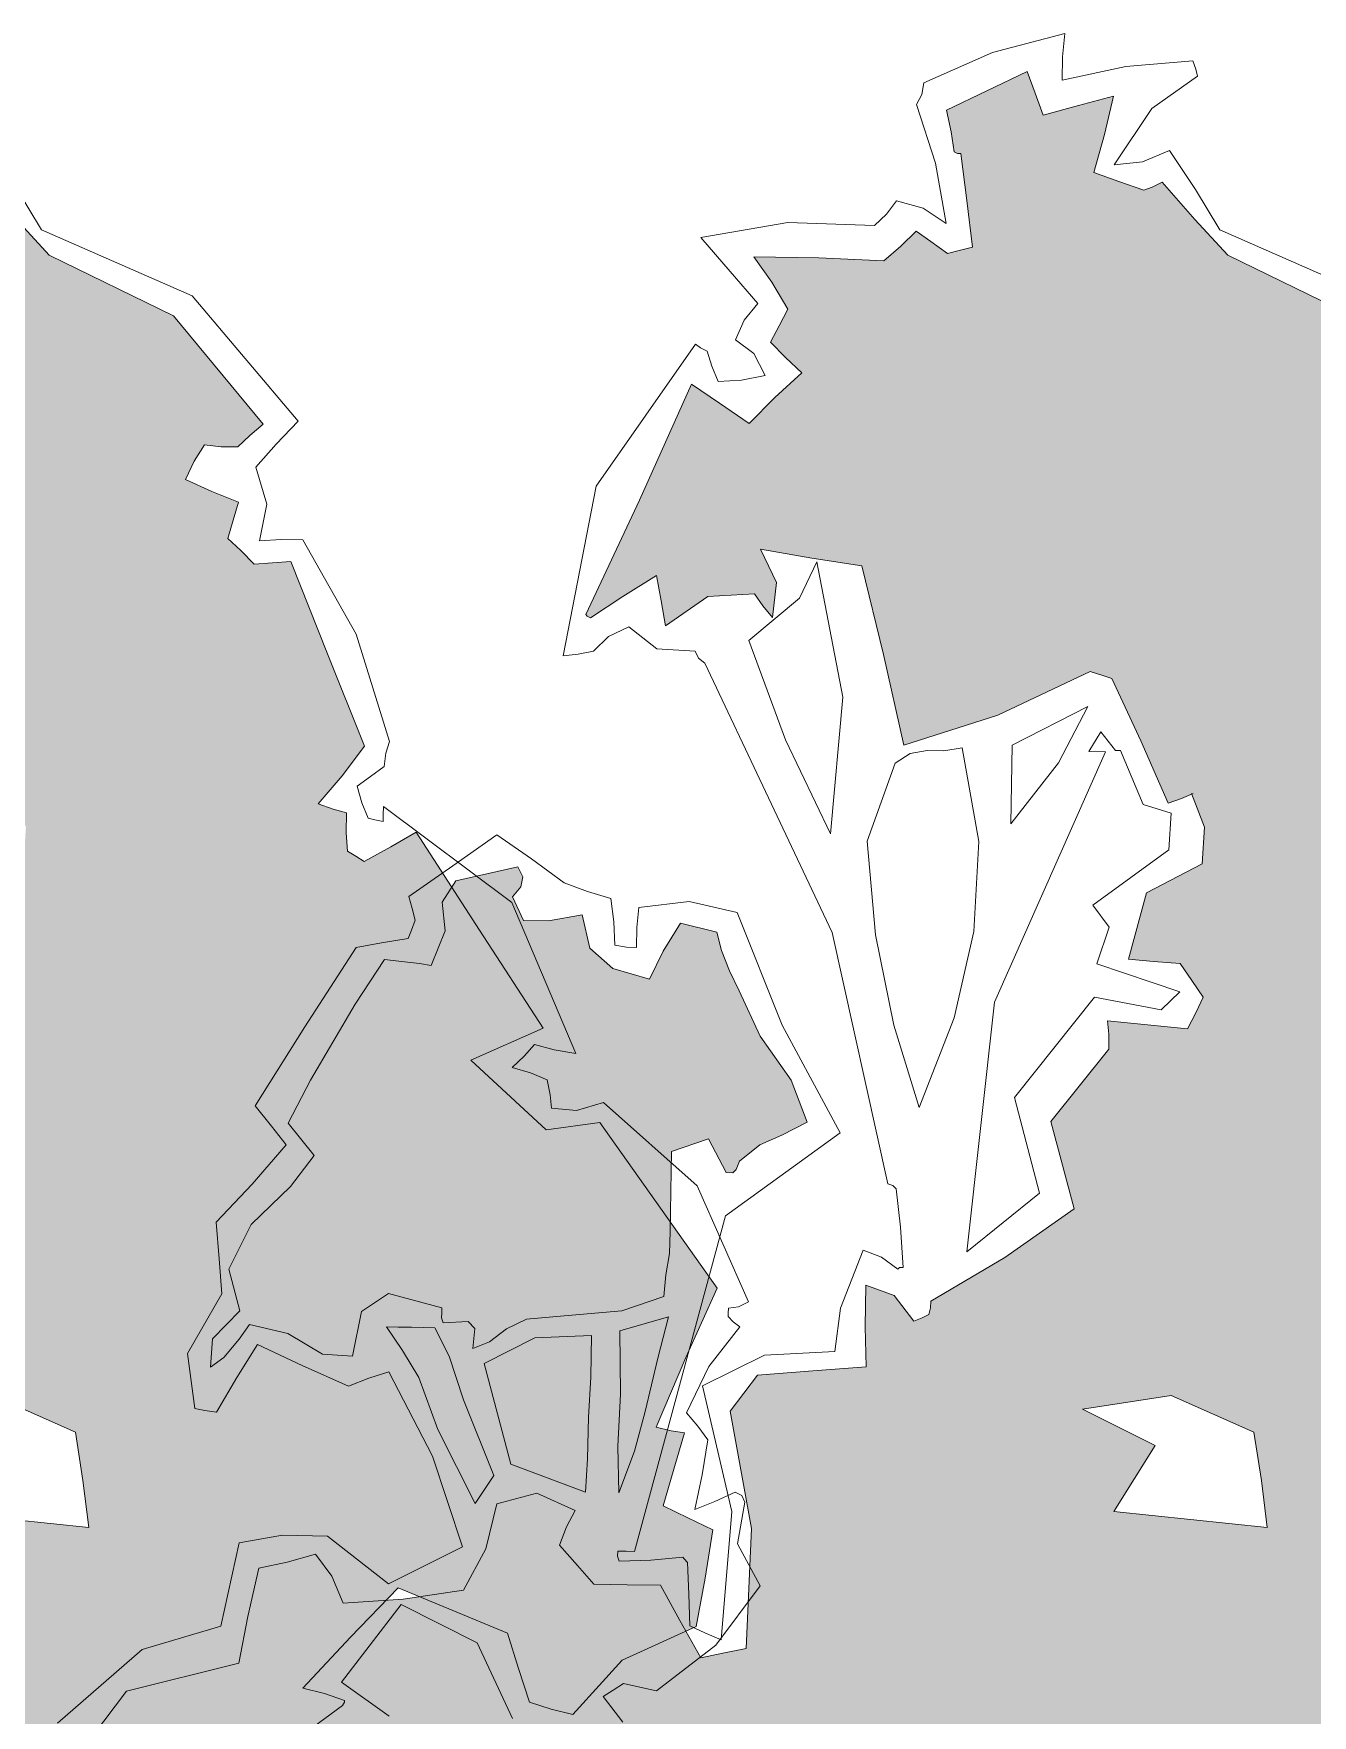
# Model space of a CAD drawing. Extents: x 9483 to 67306, y -5730 to 5191.
# Drawn here: x 26231.6 to 26468.2, y -259.3 to 51.7 of the extents above; entities that cross this region are included whole.
import ezdxf

# ---------------------------------------------------------------- set-up
doc = ezdxf.new("R2010")
doc.units = 0
doc.header["$MEASUREMENT"] = 0
doc.layers.get('0').update_dxf_attribs({"linetype": 'CONTINUOUS'})
doc.layers.add('duvar', color=3, linetype='CONTINUOUS')
doc.layers.add('yazı', color=6, linetype='CONTINUOUS')

msp = doc.modelspace()

# ---------------------------------------------------------------- hatches: boundary and pattern name
at = {"layer": 'yazı'}
h = msp.add_hatch(color=256, dxfattribs=at)
h.set_gradient(color1=(38, 153, 0), color2=(228, 255, 219), one_color=1, tint=0.93, name='CYLINDER')
h.paths.add_polyline_path([(26312.46299, -138.14836), (26325.83982, -132.2083), (26314.11746, -114.10037), (26302.39511, -95.99245), (26297.71787, -98.6889), (26292.73205, -101.37998), (26291.20529, -100.42729), (26289.67853, -99.47461), (26289.4292, -96.0748), (26289.49384, -92.3718), (26287.03594, -91.71154), (26284.27484, -90.73731), (26288.68658, -85.5668), (26292.79513, -80.08231), (26285.99395, -62.98632), (26279.19277, -45.89032), (26275.79296, -46.13966), (26272.39316, -46.38899), (26269.96758, -43.87723), (26267.53661, -41.67405), (26268.52161, -38.29579), (26269.50661, -34.91753), (26264.60159, -32.97984), (26259.70196, -30.73357), (26261.30412, -27.36608), (26263.20949, -24.31257), (26266.28994, -24.67501), (26269.37578, -24.72888), (26271.57357, -22.60649), (26274.07995, -20.4895), (26257.45256, -0.44389), (26234.4973, 10.76052), (26228.43874, 17.34851), (26222.38556, 24.24508), (26220.5179, 23.35164), (26218.96421, 22.76141), (26214.36239, 24.38512), (26209.76056, 26.00884), (26211.73595, 33.07395), (26213.40276, 40.14444), (26206.89018, 38.40605), (26200.3776, 36.66766), (26198.9047, 40.70618), (26197.43181, 44.7447), (26189.96116, 41.17097), (26182.49051, 37.59724), (26183.34624, 33.56949), (26183.89877, 29.85571), (26184.51056, 29.53636), (26185.12772, 29.52558), (26186.21124, 20.86369), (26187.29476, 12.2018), (26184.81531, 11.62772), (26182.64446, 11.04826), (26179.59632, 13.26221), (26176.85139, 15.16219), (26174.02566, 12.43341), (26170.89134, 9.71002), (26158.86196, 10.22867), (26146.82719, 10.43874), (26150.14082, 5.75074), (26153.14047, 0.75953), (26151.54369, -2.29937), (26149.94691, -5.35828), (26152.67569, -8.18401), (26155.71305, -11.01513), (26150.69491, -15.5577), (26145.97997, -20.41425), (26140.4901, -16.61429), (26135.30343, -13.1283), (26125.66887, -34.56757), (26115.73111, -55.69288), (26116.03431, -56.00685), (26116.64609, -56.3262), (26122.57921, -52.41696), (26128.82091, -48.51309), (26129.66586, -53.15801), (26130.51082, -57.80293), (26138.32237, -52.38308), (26146.97348, -51.91673), (26148.4787, -54.10374), (26150.2925, -56.29615), (26151.02278, -49.82666), (26148.04467, -43.60112), (26157.58383, -45.31102), (26166.8198, -46.70694), (26170.8545, -63.13729), (26174.57522, -79.87084), (26191.95826, -74.30938), (26209.07579, -66.27387), (26211.22511, -66.92874), (26213.06584, -67.57823), (26218.42105, -79.09278), (26223.46768, -90.60195), (26225.95251, -89.71929), (26227.86336, -88.93954), (26230.18111, -95.04062), (26229.75403, -101.82408), (26219.47381, -107.20084), (26216.17252, -119.49033), (26220.79589, -119.87971), (26225.72784, -120.27447), (26227.83407, -123.39801), (26229.94029, -126.52156), (26228.65748, -129.27726), (26227.0607, -132.33617), (26219.66546, -131.58973), (26212.27022, -130.84329), (26212.53571, -133.31735), (26212.48724, -136.0946), (26201.75839, -149.48915), (26206.10705, -165.6163), (26193.29353, -174.65298), (26179.57041, -182.74774), (26179.54887, -183.98207), (26179.21874, -185.21102), (26177.97363, -185.80664), (26176.41994, -186.39688), (26172.79773, -181.70349), (26167.58412, -179.76042), (26167.44946, -187.47501), (26167.62877, -194.88641), (26157.73793, -195.6398), (26147.53851, -196.3878), (26145.01059, -199.73913), (26142.48267, -203.09046), (26146.4258, -224.76673), (26145.42081, -246.97399), (26141.08448, -247.82433), (26137.05673, -248.68006), (26133.16364, -241.8212), (26129.57375, -235.2763), (26123.40208, -235.16858), (26117.2304, -235.06085), (26114.20381, -231.61256), (26110.87403, -227.85031), (26112.16761, -224.47743), (26113.7644, -221.41853), (26106.72083, -218.2088), (26099.27712, -220.23962), (26097.28018, -228.53906), (26093.13393, -236.18363), (26081.9926, -237.84123), (26070.86743, -238.57307), (26068.79352, -233.59802), (26065.77771, -229.53257), (26060.50485, -230.98392), (26055.23738, -232.12669), (26053.22967, -241.0433), (26051.53594, -249.65671), (26030.76387, -254.85034), (26018.12427, -271.60699), (26024.03045, -269.24066), (26029.62266, -267.17753), (26031.12788, -269.36455), (26032.31912, -271.85476), (26031.3826, -272.45577), (26030.44069, -273.36536), (26030.38682, -276.4512), (26030.64155, -279.54243), (26034.31223, -281.45856), (26037.66895, -283.6779), (26033.54425, -290.08814), (26029.10557, -296.80157), (26030.23218, -302.99479), (26031.05021, -309.18263), (26036.23688, -312.66862), (26041.12036, -315.84064), (26042.70098, -313.70748), (26044.28699, -311.26574), (26050.99504, -316.013), (26056.12785, -322.58483), (26053.9516, -323.47287), (26052.07856, -324.67489), (26055.98242, -330.91659), (26062.69585, -335.35526), (26077.07923, -324.8026), (26088.92391, -318.21844), (26093.87046, -300.09279), (26103.41345, -283.89944), (26109.87217, -285.24689), (26115.98998, -288.44046), (26109.00184, -299.73956), (26104.76403, -312.63005), (26106.26385, -315.12565), (26107.14113, -317.91907), (26106.2046, -318.52008), (26104.95411, -319.42428), (26105.53357, -321.59514), (26107.04417, -323.47357), (26102.31846, -328.94729), (26098.50773, -335.05433), (26102.81713, -335.7469), (26107.14808, -335.20514), (26111.91844, -344.85742), (26119.80157, -353.02065), (26141.32008, -340.43179), (26165.11874, -338.68645), (26162.80783, -347.28909), (26160.80551, -355.89712), (26166.68476, -355.07371), (26172.86721, -354.56427), (26174.63253, -359.53392), (26176.39247, -364.81217), (26177.93, -365.14768), (26179.15356, -365.7864), (26186.57034, -365.2985), (26193.67854, -364.80522), (26201.16535, -360.30573), (26206.12423, -359.15758), (26205.36546, -349.57532), (26206.71291, -343.11661), (26206.80448, -337.87069), (26202.57049, -332.85794), (26213.74414, -329.34884), (26224.60921, -325.83436), (26231.92365, -331.20955), (26238.92951, -336.57936), (26242.68099, -333.86675), (26246.43247, -331.15413), (26247.11966, -327.15331), (26247.81224, -322.84391), (26252.10009, -324.77082), (26256.39334, -326.38915), (26263.59849, -320.34136), (26270.48967, -314.59677), (26279.7795, -312.90686), (26288.76075, -311.21156), (26289.87659, -318.02195), (26290.68923, -324.51837), (26294.40839, -323.65725), (26298.13294, -322.48755), (26298.82013, -318.48674), (26299.50732, -314.48592), (26303.23187, -313.31622), (26306.96181, -311.83794), (26295.98589, -286.33477), (26275.33076, -267.14489), (26282.20578, -262.32605), (26288.77223, -257.50182), (26289.09158, -256.89004), (26289.09697, -256.58146), (26285.41551, -255.28249), (26281.42008, -254.28671), (26290.2274, -244.87143), (26299.02934, -235.76474), (26309.14258, -239.95408), (26319.25582, -244.14342), (26321.30279, -250.66138), (26323.35515, -256.87076), (26327.3452, -258.17512), (26331.34063, -259.17089), (26340.46731, -249.14383), (26354.15811, -242.90057), (26355.85723, -233.97857), (26357.24777, -225.05119), (26352.65672, -222.81031), (26348.06566, -220.56942), (26350.03567, -213.8129), (26352.00567, -207.05637), (26349.54239, -206.7047), (26346.7759, -206.03906), (26352.24805, -193.1701), (26358.02879, -180.30654), (26336.33862, -149.67751), (26326.43701, -151.04807)])
h.paths.add_polyline_path([(26239.34027, -206.94186), (26240.72699, -215.91772), (26241.8105, -224.57961), (26227.6372, -223.09751), (26213.46389, -221.6154), (26221.08535, -209.40132), (26207.62078, -202.68406), (26224.0242, -200.19228)], flags=16)
h = msp.add_hatch(color=256, dxfattribs=at)
h.set_gradient(color1=(38, 153, 0), color2=(228, 255, 219), one_color=1, tint=0.93, name='CYLINDER')
h.paths.add_polyline_path([(26530.46552, -138.14836), (26543.84235, -132.2083), (26532.11999, -114.10037), (26520.39763, -95.99245), (26515.7204, -98.6889), (26510.73458, -101.37998), (26509.20782, -100.42729), (26507.68106, -99.47461), (26507.43172, -96.0748), (26507.49636, -92.3718), (26505.03846, -91.71154), (26502.27737, -90.73731), (26506.68911, -85.5668), (26510.79765, -80.08231), (26503.99647, -62.98632), (26497.1953, -45.89032), (26493.79549, -46.13966), (26490.39568, -46.38899), (26487.9701, -43.87723), (26485.53914, -41.67405), (26486.52414, -38.29579), (26487.50914, -34.91753), (26482.60412, -32.97984), (26477.70448, -30.73357), (26479.30665, -27.36608), (26481.21201, -24.31257), (26484.29247, -24.67501), (26487.3783, -24.72888), (26489.5761, -22.60649), (26492.08247, -20.4895), (26475.45509, -0.44389), (26452.49983, 10.76052), (26446.44127, 17.34851), (26440.38809, 24.24508), (26438.52043, 23.35164), (26436.96674, 22.76141), (26432.36491, 24.38512), (26427.76309, 26.00884), (26429.73847, 33.07395), (26431.40528, 40.14444), (26424.8927, 38.40605), (26418.38012, 36.66766), (26416.90723, 40.70618), (26415.43433, 44.7447), (26407.96369, 41.17097), (26400.49304, 37.59724), (26401.34877, 33.56949), (26401.9013, 29.85571), (26402.51308, 29.53636), (26403.13025, 29.52558), (26404.21376, 20.86369), (26405.29728, 12.2018), (26402.81784, 11.62772), (26400.64698, 11.04826), (26397.59885, 13.26221), (26394.85391, 15.16219), (26392.02818, 12.43341), (26388.89386, 9.71002), (26376.86448, 10.22867), (26364.82972, 10.43874), (26368.14334, 5.75074), (26371.143, 0.75953), (26369.54622, -2.29937), (26367.94943, -5.35828), (26370.67821, -8.18401), (26373.71557, -11.01513), (26368.69744, -15.5577), (26363.9825, -20.41425), (26358.49263, -16.61429), (26353.30595, -13.1283), (26343.67139, -34.56757), (26333.73364, -55.69288), (26334.03684, -56.00685), (26334.64862, -56.3262), (26340.58173, -52.41696), (26346.82343, -48.51309), (26347.66839, -53.15801), (26348.51334, -57.80293), (26356.32489, -52.38308), (26364.97601, -51.91673), (26366.48122, -54.10374), (26368.29502, -56.29615), (26369.0253, -49.82666), (26366.04719, -43.60112), (26375.58636, -45.31102), (26384.82232, -46.70694), (26388.85702, -63.13729), (26392.57775, -79.87084), (26409.96078, -74.30938), (26427.07832, -66.27387), (26429.22763, -66.92874), (26431.06836, -67.57823), (26436.42358, -79.09278), (26441.4702, -90.60195), (26443.95503, -89.71929), (26445.86588, -88.93954), (26448.18364, -95.04062), (26447.75656, -101.82408), (26437.47634, -107.20084), (26434.17504, -119.49033), (26438.79842, -119.87971), (26443.73037, -120.27447), (26445.83659, -123.39801), (26447.94282, -126.52156), (26446.66, -129.27726), (26445.06322, -132.33617), (26437.66798, -131.58973), (26430.27274, -130.84329), (26430.53824, -133.31735), (26430.48976, -136.0946), (26419.76091, -149.48915), (26424.10958, -165.6163), (26411.29605, -174.65298), (26397.57294, -182.74774), (26397.55139, -183.98207), (26397.22126, -185.21102), (26395.97615, -185.80664), (26394.42246, -186.39688), (26390.80025, -181.70349), (26385.58665, -179.76042), (26385.45199, -187.47501), (26385.6313, -194.88641), (26375.74046, -195.6398), (26365.54103, -196.3878), (26363.01311, -199.73913), (26360.48519, -203.09046), (26364.42832, -224.76673), (26363.42334, -246.97399), (26359.08701, -247.82433), (26355.05926, -248.68006), (26351.16617, -241.8212), (26347.57628, -235.2763), (26341.4046, -235.16858), (26335.23293, -235.06085), (26332.20634, -231.61256), (26328.87655, -227.85031), (26330.17014, -224.47743), (26331.76692, -221.41853), (26324.72336, -218.2088), (26317.27964, -220.23962), (26315.28271, -228.53906), (26311.13646, -236.18363), (26299.99513, -237.84123), (26288.86995, -238.57307), (26286.79605, -233.59802), (26283.78023, -229.53257), (26278.50737, -230.98392), (26273.2399, -232.12669), (26271.2322, -241.0433), (26269.53846, -249.65671), (26248.76639, -254.85034), (26236.12679, -271.60699), (26242.03298, -269.24066), (26247.62519, -267.17753), (26249.1304, -269.36455), (26250.32165, -271.85476), (26249.38512, -272.45577), (26248.44321, -273.36536), (26248.38935, -276.4512), (26248.64407, -279.54243), (26252.31476, -281.45856), (26255.67147, -283.6779), (26251.54677, -290.08814), (26247.1081, -296.80157), (26248.23471, -302.99479), (26249.05273, -309.18263), (26254.23941, -312.66862), (26259.12288, -315.84064), (26260.70351, -313.70748), (26262.28952, -311.26574), (26268.99756, -316.013), (26274.13037, -322.58483), (26271.95413, -323.47287), (26270.08108, -324.67489), (26273.98494, -330.91659), (26280.69838, -335.35526), (26295.08175, -324.8026), (26306.92644, -318.21844), (26311.87299, -300.09279), (26321.41598, -283.89944), (26327.87469, -285.24689), (26333.9925, -288.44046), (26327.00437, -299.73956), (26322.76655, -312.63005), (26324.26638, -315.12565), (26325.14365, -317.91907), (26324.20713, -318.52008), (26322.95663, -319.42428), (26323.5361, -321.59514), (26325.0467, -323.47357), (26320.32099, -328.94729), (26316.51025, -335.05433), (26320.81965, -335.7469), (26325.1506, -335.20514), (26329.92096, -344.85742), (26337.8041, -353.02065), (26359.3226, -340.43179), (26383.12126, -338.68645), (26380.81036, -347.28909), (26378.80803, -355.89712), (26384.68729, -355.07371), (26390.86973, -354.56427), (26392.63505, -359.53392), (26394.39499, -364.81217), (26395.93252, -365.14768), (26397.15608, -365.7864), (26404.57287, -365.2985), (26411.68107, -364.80522), (26419.16787, -360.30573), (26424.12676, -359.15758), (26423.36798, -349.57532), (26424.71543, -343.11661), (26424.807, -337.87069), (26420.57301, -332.85794), (26431.74666, -329.34884), (26442.61173, -325.83436), (26449.92617, -331.20955), (26456.93203, -336.57936), (26460.68351, -333.86675), (26464.435, -331.15413), (26465.12219, -327.15331), (26465.81476, -322.84391), (26470.10262, -324.77082), (26474.39586, -326.38915), (26481.60101, -320.34136), (26488.4922, -314.59677), (26497.78203, -312.90686), (26506.76328, -311.21156), (26507.87911, -318.02195), (26508.69175, -324.51837), (26512.41091, -323.65725), (26516.13546, -322.48755), (26516.82265, -318.48674), (26517.50984, -314.48592), (26521.2344, -313.31622), (26524.96433, -311.83794), (26513.98841, -286.33477), (26493.33328, -267.14489), (26500.20831, -262.32605), (26506.77475, -257.50182), (26507.09411, -256.89004), (26507.09949, -256.58146), (26503.41803, -255.28249), (26499.4226, -254.28671), (26508.22993, -244.87143), (26517.03186, -235.76474), (26527.1451, -239.95408), (26537.25835, -244.14342), (26539.30532, -250.66138), (26541.35768, -256.87076), (26545.34772, -258.17512), (26549.34315, -259.17089), (26558.46983, -249.14383), (26572.16063, -242.90057), (26573.85975, -233.97857), (26575.25029, -225.05119), (26570.65924, -222.81031), (26566.06819, -220.56942), (26568.03819, -213.8129), (26570.00819, -207.05637), (26567.54491, -206.7047), (26564.77843, -206.03906), (26570.25058, -193.1701), (26576.03131, -180.30654), (26554.34114, -149.67751), (26544.43953, -151.04807)])
h.paths.add_polyline_path([(26457.3428, -206.94186), (26458.72951, -215.91772), (26459.81303, -224.57961), (26445.63972, -223.09751), (26431.46641, -221.6154), (26439.08788, -209.40132), (26425.6233, -202.68406), (26442.02672, -200.19228)], flags=16)
h = msp.add_hatch(color=256, dxfattribs=at)
h.set_gradient(color1=(38, 153, 0), color2=(228, 255, 219), one_color=1, tint=0.93, name='CYLINDER')
h.paths.add_polyline_path([(26349.5939, -155.05529), (26356.42583, -152.70512), (26359.71252, -158.93605), (26360.94686, -158.95759), (26361.5748, -158.3512), (26362.2189, -156.81905), (26365.97577, -153.79785), (26370.01967, -152.01637), (26374.69152, -149.6285), (26371.74034, -141.86004), (26366.0173, -133.73452), (26362.15114, -125.33273), (26360.36427, -121.59741), (26358.88599, -117.86747), (26358.01949, -114.45689), (26351.25758, -112.79547), (26348.08017, -117.98753), (26345.51993, -123.19037), (26338.76341, -121.22037), (26334.50787, -117.44195), (26333.07268, -111.24334), (26326.87946, -112.36995), (26322.2507, -112.28916), (26320.16602, -107.93128), (26321.74126, -106.10671), (26322.08216, -104.26059), (26321.18873, -102.39293), (26309.72265, -104.97089), (26307.18396, -108.93939), (26307.70956, -114.19609), (26305.12778, -120.63325), (26302.97308, -120.28697), (26300.20121, -119.9299), (26296.50359, -119.55668), (26291.11223, -127.79688), (26282.84128, -141.85169), (26278.68965, -149.80484), (26283.52465, -155.75412), (26279.10214, -161.5418), (26271.88082, -168.51534), (26267.7238, -176.77708), (26269.74923, -184.52938), (26264.72032, -189.68912), (26264.32017, -194.92966), (26266.82116, -193.12125), (26269.65766, -189.7753), (26271.55764, -187.03037), (26278.62814, -188.69717), (26285.04376, -192.51329), (26290.59288, -192.91883), (26292.28123, -184.614), (26297.27782, -181.30576), (26307.10941, -183.94679), (26307.07709, -185.79829), (26307.36952, -186.72943), (26312.00366, -186.50164), (26313.21645, -187.75752), (26312.84323, -191.45514), (26315.95061, -190.27467), (26319.07954, -187.85986), (26322.81487, -186.073), (26331.16279, -185.29268), (26340.43646, -184.52852), (26348.19953, -181.88592), (26348.57814, -177.87972), (26349.26533, -173.8789), (26349.33535, -169.86731)])
h = msp.add_hatch(color=256, dxfattribs=at)
h.set_gradient(color1=(38, 153, 0), color2=(228, 255, 219), one_color=1, tint=0.93, name='CYLINDER')
h.paths.add_polyline_path([(26362.51922, -329.78497), (26363.28721, -321.1554), (26348.84302, -317.50782), (26348.88611, -315.03915), (26360.83314, -302.5919), (26343.89335, -300.44415), (26354.56677, -272.54077), (26335.33067, -260.47525), (26332.20713, -262.58147), (26320.21545, -259.90273), (26313.669, -245.89796), (26299.59264, -238.86135), (26288.53905, -253.17626), (26297.38025, -259.50414), (26284.66368, -262.98631), (26282.09267, -268.80631), (26293.09396, -275.17189), (26293.07241, -276.40623), (26291.18321, -278.534), (26308.21074, -293.33907), (26312.12155, -316.86685), (26309.92915, -318.68064), (26303.47582, -317.02461), (26303.57972, -328.75618), (26282.04888, -324.36755), (26265.28075, -365.43768), (26270.52129, -365.83784), (26264.34423, -366.03869), (26261.76783, -372.16728), (26259.19682, -377.98728), (26260.70203, -380.1743), (26262.21264, -382.05273), (26276.5833, -377.59534), (26280.24515, -374.65055), (26282.14958, -375.86883), (26288.59307, -373.87023), (26291.81513, -383.80416), (26293.66664, -383.83647), (26296.50314, -380.49053), (26295.27958, -379.85182), (26295.30112, -378.61748), (26314.22707, -373.08296), (26312.38634, -372.43347), (26312.40789, -371.19914), (26316.12705, -370.33802), (26315.76999, -373.10989), (26319.18057, -372.24339), (26319.21289, -370.39188), (26320.16019, -369.17371), (26323.22987, -370.15332), (26323.20293, -371.69624), (26321.95244, -372.60045), (26322.5319, -374.77131), (26327.77783, -374.86288), (26324.65967, -376.66051), (26329.20225, -381.67865), (26327.19993, -390.28668), (26330.54048, -393.43177), (26331.81252, -391.29322), (26333.978, -391.02235), (26334.87143, -392.89001), (26333.91875, -394.41677), (26338.54212, -394.80615), (26344.20123, -353.5421), (26341.11539, -353.48824), (26341.38088, -355.96229), (26334.68899, -350.28929)])

# ---------------------------------------------------------------- linework, layer by layer
at = {"color": 27, "lineweight": 0}
for p, q in [((26373.297, -52.67933), (26376.50134, -45.94435)), ((26376.50134, -45.94435), (26381.31097, -71.0312)), ((26363.89944, -60.54091), (26373.297, -52.67933)), ((26370.67907, -78.87124), (26363.89944, -60.54091)), ((26381.31097, -71.0312), (26379.01778, -96.30275)), ((26412.64108, -79.91237), (26426.65662, -72.74874)), ((26426.65662, -72.74874), (26421.22756, -83.14903)), ((26426.81977, -81.08589), (26429.0445, -77.42059)), ((26429.0445, -77.42059), (26431.7625, -80.86349)), ((26379.01778, -96.30275), (26370.67907, -78.87124)), ((26393.78515, -81.4353), (26396.88176, -80.872)), ((26396.88176, -80.872), (26399.9676, -80.92586)), ((26399.9676, -80.92586), (26403.37279, -80.36795)), ((26403.37279, -80.36795), (26406.46558, -97.70789)), ((26412.38792, -94.41581), (26412.64108, -79.91237)), ((26431.7625, -80.86349), (26432.68825, -80.87965)), ((26385.78508, -97.65559), (26390.97558, -83.23833)), ((26390.97558, -83.23833), (26393.78515, -81.4353)), ((26409.34291, -127.39118), (26429.90561, -81.13976)), ((26421.22756, -83.14903), (26412.38792, -94.41581)), ((26429.90561, -81.13976), (26426.81977, -81.08589)), ((26432.68825, -80.87965), (26436.83606, -90.82974)), ((26448.18364, -95.04062), (26445.8227, -88.82586)), ((26436.83606, -90.82974), (26442.05505, -92.46423)), ((26442.05505, -92.46423), (26441.62797, -99.24768)), ((26447.75656, -101.82408), (26448.18364, -95.04062)), ((26387.33495, -114.9686), (26385.78508, -97.65559)), ((26406.46558, -97.70789), (26405.55755, -114.36064)), ((26441.62797, -99.24768), (26427.55856, -109.49715)), ((26309.72265, -104.97089), (26321.18873, -102.39293)), ((26321.18873, -102.39293), (26322.08216, -104.26059)), ((26437.47634, -107.20084), (26447.75656, -101.82408)), ((26307.18396, -108.93939), (26309.72265, -104.97089)), ((26322.08216, -104.26059), (26321.74126, -106.10671)), ((26321.74126, -106.10671), (26320.16602, -107.93128)), ((26320.16602, -107.93128), (26322.2507, -112.28916)), ((26434.17504, -119.49033), (26437.47634, -107.20084)), ((26307.70956, -114.19609), (26307.18396, -108.93939)), ((26326.87946, -112.36995), (26333.07268, -111.24334)), ((26333.07268, -111.24334), (26334.50787, -117.44195)), ((26427.55856, -109.49715), (26430.57438, -113.5626)), ((26305.12778, -120.63325), (26307.70956, -114.19609)), ((26322.2507, -112.28916), (26326.87946, -112.36995)), ((26348.08017, -117.98753), (26351.25758, -112.79547)), ((26351.25758, -112.79547), (26358.01949, -114.45689)), ((26358.01949, -114.45689), (26358.88599, -117.86747)), ((26390.74709, -131.69676), (26387.33495, -114.9686)), ((26405.55755, -114.36064), (26401.88304, -130.34775)), ((26430.57438, -113.5626), (26428.29579, -120.31374)), ((26334.50787, -117.44195), (26338.76341, -121.22037)), ((26345.51993, -123.19037), (26348.08017, -117.98753)), ((26358.88599, -117.86747), (26360.36427, -121.59741)), ((26291.11223, -127.79688), (26296.50359, -119.55668)), ((26296.50359, -119.55668), (26300.20121, -119.9299)), ((26300.20121, -119.9299), (26302.97308, -120.28697)), ((26302.97308, -120.28697), (26305.12778, -120.63325)), ((26338.76341, -121.22037), (26345.51993, -123.19037)), ((26438.79842, -119.87971), (26434.17504, -119.49033)), ((26443.73037, -120.27447), (26438.79842, -119.87971)), ((26445.83659, -123.39801), (26443.73037, -120.27447)), ((26360.36427, -121.59741), (26362.15114, -125.33273)), ((26362.15114, -125.33273), (26366.0173, -133.73452)), ((26404.21479, -173.60334), (26409.34291, -127.39118)), ((26282.84128, -141.85169), (26291.11223, -127.79688)), ((26401.88304, -130.34775), (26395.4205, -146.90354)), ((26366.0173, -133.73452), (26371.74034, -141.86004)), ((26395.4205, -146.90354), (26390.74709, -131.69676)), ((26278.68965, -149.80484), (26282.84128, -141.85169)), ((26371.74034, -141.86004), (26374.69152, -149.6285)), ((26413.04748, -145.05048), (26417.6778, -162.72594)), ((26283.52465, -155.75412), (26278.68965, -149.80484)), ((26370.01967, -152.01637), (26365.97577, -153.79785)), ((26374.69152, -149.6285), (26370.01967, -152.01637)), ((26349.5939, -155.05529), (26349.33535, -169.86731)), ((26356.42583, -152.70512), (26349.5939, -155.05529)), ((26359.71252, -158.93605), (26356.42583, -152.70512)), ((26365.97577, -153.79785), (26362.2189, -156.81905)), ((26279.10214, -161.5418), (26283.52465, -155.75412)), ((26361.5748, -158.3512), (26360.94686, -158.95759)), ((26362.2189, -156.81905), (26361.5748, -158.3512)), ((26271.88082, -168.51534), (26279.10214, -161.5418)), ((26360.94686, -158.95759), (26359.71252, -158.93605)), ((26417.6778, -162.72594), (26404.21479, -173.60334)), ((26267.7238, -176.77708), (26271.88082, -168.51534)), ((26349.33535, -169.86731), (26349.26533, -173.8789)), ((26349.26533, -173.8789), (26348.57814, -177.87972)), ((26269.74923, -184.52938), (26267.7238, -176.77708)), ((26397.57294, -182.74774), (26411.29605, -174.65298)), ((26348.57814, -177.87972), (26348.19953, -181.88592)), ((26385.45199, -187.47501), (26385.58665, -179.76042)), ((26385.58665, -179.76042), (26390.80025, -181.70349)), ((26297.27782, -181.30576), (26292.28123, -184.614)), ((26307.10941, -183.94679), (26297.27782, -181.30576)), ((26348.19953, -181.88592), (26340.43646, -184.52852)), ((26390.80025, -181.70349), (26394.42246, -186.39688)), ((26397.55139, -183.98207), (26397.57294, -182.74774)), ((26264.72032, -189.68912), (26269.74923, -184.52938)), ((26292.28123, -184.614), (26290.59288, -192.91883)), ((26307.07709, -185.79829), (26307.09325, -184.87254)), ((26307.36952, -186.72943), (26307.07709, -185.79829)), ((26307.09325, -184.87254), (26307.10941, -183.94679)), ((26312.00366, -186.50164), (26307.36952, -186.72943)), ((26313.21645, -187.75752), (26312.00366, -186.50164)), ((26322.81487, -186.073), (26319.07954, -187.85986)), ((26331.16279, -185.29268), (26322.81487, -186.073)), ((26340.43646, -184.52852), (26331.16279, -185.29268)), ((26340.06324, -188.22614), (26349.06065, -185.60509)), ((26349.06065, -185.60509), (26347.07449, -193.28736)), ((26394.42246, -186.39688), (26395.97615, -185.80664)), ((26395.97615, -185.80664), (26397.22126, -185.21102)), ((26397.22126, -185.21102), (26397.55139, -183.98207)), ((26264.32017, -194.92966), (26264.72032, -189.68912)), ((26271.55764, -187.03037), (26269.65766, -189.7753)), ((26278.62814, -188.69717), (26271.55764, -187.03037)), ((26285.04376, -192.51329), (26278.62814, -188.69717)), ((26296.86151, -187.47205), (26299.0216, -187.50975)), ((26299.87194, -191.84608), (26296.86151, -187.47205)), ((26299.0216, -187.50975), (26301.49027, -187.55284)), ((26301.49027, -187.55284), (26303.65035, -187.59055)), ((26303.65035, -187.59055), (26305.81044, -187.62825)), ((26305.81044, -187.62825), (26308.49613, -192.92265)), ((26312.84323, -191.45514), (26313.21645, -187.75752)), ((26314.95484, -194.2701), (26324.29854, -189.49435)), ((26319.07954, -187.85986), (26315.95061, -190.27467)), ((26324.29854, -189.49435), (26334.80116, -189.06032)), ((26334.80116, -189.06032), (26334.6665, -196.77491)), ((26340.16714, -199.95771), (26340.06324, -188.22614)), ((26385.6313, -194.88641), (26385.45199, -187.47501)), ((26269.65766, -189.7753), (26266.82116, -193.12125)), ((26290.59288, -192.91883), (26285.04376, -192.51329)), ((26302.8716, -196.83729), (26299.87194, -191.84608)), ((26315.95061, -190.27467), (26312.84323, -191.45514)), ((26266.82116, -193.12125), (26264.32017, -194.92966)), ((26308.49613, -192.92265), (26311.13334, -200.99431)), ((26319.87758, -212.8767), (26314.95484, -194.2701)), ((26347.07449, -193.28736), (26344.74204, -203.12434)), ((26365.54103, -196.3878), (26375.74046, -195.6398)), ((26375.74046, -195.6398), (26385.6313, -194.88641)), ((26306.40762, -206.46802), (26302.8716, -196.83729)), ((26334.6665, -196.77491), (26334.22864, -204.17554)), ((26363.01311, -199.73913), (26365.54103, -196.3878)), ((26311.13334, -200.99431), (26316.75404, -214.98292)), ((26339.69158, -209.51842), (26340.16714, -199.95771)), ((26360.48519, -203.09046), (26363.01311, -199.73913)), ((26334.22864, -204.17554), (26334.09398, -211.89013)), ((26344.74204, -203.12434), (26342.76126, -210.49803)), ((26364.42832, -224.76673), (26360.48519, -203.09046)), ((26313.26805, -220.16959), (26306.40762, -206.46802)), ((26339.84935, -218.16415), (26339.69158, -209.51842)), ((26342.76126, -210.49803), (26339.84935, -218.16415)), ((26333.67767, -218.05642), (26319.87758, -212.8767)), ((26334.09398, -211.89013), (26333.67767, -218.05642)), ((26316.75404, -214.98292), (26313.26805, -220.16959)), ((26315.28271, -228.53906), (26317.27964, -220.23962)), ((26317.27964, -220.23962), (26324.72336, -218.2088)), ((26324.72336, -218.2088), (26331.76692, -221.41853)), ((26331.76692, -221.41853), (26330.17014, -224.47743)), ((26330.17014, -224.47743), (26328.87655, -227.85031)), ((26363.42334, -246.97399), (26364.42832, -224.76673)), ((26278.50737, -230.98392), (26283.78023, -229.53257)), ((26283.78023, -229.53257), (26286.79605, -233.59802)), ((26311.13646, -236.18363), (26315.28271, -228.53906)), ((26328.87655, -227.85031), (26332.20634, -231.61256)), ((26271.2322, -241.0433), (26273.2399, -232.12669)), ((26273.2399, -232.12669), (26278.50737, -230.98392)), ((26332.20634, -231.61256), (26335.23293, -235.06085)), ((26286.79605, -233.59802), (26288.86995, -238.57307)), ((26299.99513, -237.84123), (26311.13646, -236.18363)), ((26335.23293, -235.06085), (26341.4046, -235.16858)), ((26341.4046, -235.16858), (26347.57628, -235.2763)), ((26347.57628, -235.2763), (26351.16617, -241.8212)), ((26288.86995, -238.57307), (26299.99513, -237.84123)), ((26269.53846, -249.65671), (26271.2322, -241.0433)), ((26351.16617, -241.8212), (26355.05926, -248.68006)), ((26355.05926, -248.68006), (26359.08701, -247.82433)), ((26359.08701, -247.82433), (26363.42334, -246.97399)), ((26248.76639, -254.85034), (26269.53846, -249.65671)), ((26236.12679, -271.60699), (26248.76639, -254.85034))]:
    msp.add_line(p, q, dxfattribs=at)
at = {"layer": 'duvar', "color": 27, "lineweight": 0}
for p, q in [((26409.01332, 48.25224), (26422.34706, 51.72363)), ((26422.34706, 51.72363), (26421.96307, 47.40884)), ((26396.25905, 42.60999), (26409.01332, 48.25224)), ((26421.96307, 47.40884), (26421.88766, 43.08867)), ((26433.66232, 45.66124), (26446.02722, 46.68013)), ((26446.02722, 46.68013), (26446.61745, 45.12643)), ((26407.96369, 41.17097), (26415.43433, 44.7447)), ((26415.43433, 44.7447), (26416.90723, 40.70618)), ((26421.88766, 43.08867), (26433.66232, 45.66124)), ((26446.90449, 43.88671), (26438.465, 37.86047)), ((26446.61745, 45.12643), (26446.90449, 43.88671)), ((26394.95469, 38.61994), (26395.91276, 40.45529)), ((26395.91276, 40.45529), (26396.25905, 42.60999)), ((26400.49304, 37.59724), (26407.96369, 41.17097)), ((26416.90723, 40.70618), (26418.38012, 36.66766)), ((26398.46917, 27.75488), (26394.95469, 38.61994)), ((26401.34877, 33.56949), (26400.49304, 37.59724)), ((26418.38012, 36.66766), (26424.8927, 38.40605)), ((26424.8927, 38.40605), (26431.40528, 40.14444)), ((26431.40528, 40.14444), (26429.73847, 33.07395)), ((26438.465, 37.86047), (26431.49302, 27.48712)), ((26401.9013, 29.85571), (26401.34877, 33.56949)), ((26429.73847, 33.07395), (26427.76309, 26.00884)), ((26402.51308, 29.53636), (26401.9013, 29.85571)), ((26403.13025, 29.52558), (26402.51308, 29.53636)), ((26404.21376, 20.86369), (26403.13025, 29.52558)), ((26431.49302, 27.48712), (26436.74972, 28.01272)), ((26436.74972, 28.01272), (26441.72476, 30.08662)), ((26441.72476, 30.08662), (26446.53822, 22.90302)), ((26400.43535, 16.60815), (26398.46917, 27.75488)), ((26427.76309, 26.00884), (26432.36491, 24.38512)), ((26228.5357, 22.90302), (26233.03518, 15.41621)), ((26432.36491, 24.38512), (26436.96674, 22.76141)), ((26436.96674, 22.76141), (26438.52043, 23.35164)), ((26438.52043, 23.35164), (26440.38809, 24.24508)), ((26440.38809, 24.24508), (26446.44127, 17.34851)), ((26446.53822, 22.90302), (26451.0377, 15.41621)), ((26389.35327, 18.34498), (26391.24786, 20.78133)), ((26391.24786, 20.78133), (26396.16365, 19.46082)), ((26396.16365, 19.46082), (26400.43535, 16.60815)), ((26405.29728, 12.2018), (26404.21376, 20.86369)), ((26228.43874, 17.34851), (26234.4973, 10.76052)), ((26355.01429, 14.00553), (26371.11451, 16.81127)), ((26371.11451, 16.81127), (26387.15548, 16.2226)), ((26387.15548, 16.2226), (26389.35327, 18.34498)), ((26446.44127, 17.34851), (26452.49983, 10.76052)), ((26233.03518, 15.41621), (26260.91162, 3.19987)), ((26360.46107, 7.7369), (26355.01429, 14.00553)), ((26392.02818, 12.43341), (26394.85391, 15.16219)), ((26394.85391, 15.16219), (26397.59885, 13.26221)), ((26397.59885, 13.26221), (26400.64698, 11.04826)), ((26451.0377, 15.41621), (26478.91415, 3.19987)), ((26234.4973, 10.76052), (26257.45256, -0.44389)), ((26364.82972, 10.43874), (26376.86448, 10.22867)), ((26368.14334, 5.75074), (26364.82972, 10.43874)), ((26376.86448, 10.22867), (26388.89386, 9.71002)), ((26388.89386, 9.71002), (26392.02818, 12.43341)), ((26400.64698, 11.04826), (26402.81784, 11.62772)), ((26402.81784, 11.62772), (26405.29728, 12.2018)), ((26452.49983, 10.76052), (26475.45509, -0.44389)), ((26365.60465, 1.78224), (26360.46107, 7.7369)), ((26260.91162, 3.19987), (26280.57098, -19.98544)), ((26371.143, 0.75953), (26368.14334, 5.75074)), ((26363.08212, -1.26051), (26365.60465, 1.78224)), ((26369.54622, -2.29937), (26371.143, 0.75953)), ((26257.45256, -0.44389), (26274.07995, -20.4895)), ((26361.47456, -4.93658), (26363.08212, -1.26051)), ((26367.94943, -5.35828), (26369.54622, -2.29937)), ((26335.69131, -31.95886), (26354.05239, -5.73306)), ((26354.05239, -5.73306), (26354.96737, -6.36639)), ((26364.82589, -7.4645), (26361.47456, -4.93658)), ((26370.67821, -8.18401), (26367.94943, -5.35828)), ((26354.96737, -6.36639), (26356.19093, -7.0051)), ((26356.19093, -7.0051), (26357.06821, -9.79851)), ((26366.91596, -11.5138), (26364.82589, -7.4645)), ((26373.71557, -11.01513), (26370.67821, -8.18401)), ((26357.06821, -9.79851), (26358.25406, -12.59731)), ((26358.25406, -12.59731), (26362.57962, -12.36414)), ((26362.57962, -12.36414), (26366.91596, -11.5138)), ((26368.69744, -15.5577), (26373.71557, -11.01513)), ((26343.67139, -34.56757), (26353.30595, -13.1283)), ((26353.30595, -13.1283), (26358.49263, -16.61429)), ((26358.49263, -16.61429), (26363.9825, -20.41425)), ((26363.9825, -20.41425), (26368.69744, -15.5577)), ((26274.07995, -20.4895), (26271.57357, -22.60649)), ((26280.57098, -19.98544), (26276.48398, -24.23559)), ((26263.20949, -24.31257), (26261.30412, -27.36608)), ((26266.28994, -24.67501), (26263.20949, -24.31257)), ((26269.37578, -24.72888), (26266.28994, -24.67501)), ((26271.57357, -22.60649), (26269.37578, -24.72888)), ((26276.48398, -24.23559), (26272.70557, -28.49113)), ((26261.30412, -27.36608), (26259.70196, -30.73357)), ((26259.70196, -30.73357), (26264.60159, -32.97984)), ((26272.70557, -28.49113), (26274.74715, -35.31768)), ((26264.60159, -32.97984), (26269.50661, -34.91753)), ((26329.58739, -63.33745), (26335.69131, -31.95886)), ((26269.50661, -34.91753), (26268.52161, -38.29579)), ((26274.74715, -35.31768), (26273.39432, -42.08498)), ((26333.73364, -55.69288), (26343.67139, -34.56757)), ((26268.52161, -38.29579), (26267.53661, -41.67405)), ((26267.53661, -41.67405), (26269.96758, -43.87723)), ((26273.39432, -42.08498), (26277.41129, -41.84642)), ((26277.41129, -41.84642), (26281.42288, -41.91644)), ((26281.42288, -41.91644), (26291.30451, -59.37488)), ((26269.96758, -43.87723), (26272.39316, -46.38899)), ((26272.39316, -46.38899), (26275.79296, -46.13966)), ((26275.79296, -46.13966), (26279.19277, -45.89032)), ((26279.19277, -45.89032), (26285.99395, -62.98632)), ((26366.04719, -43.60112), (26369.0253, -49.82666)), ((26375.58636, -45.31102), (26366.04719, -43.60112)), ((26384.82232, -46.70694), (26375.58636, -45.31102)), ((26346.82343, -48.51309), (26340.58173, -52.41696)), ((26347.66839, -53.15801), (26346.82343, -48.51309)), ((26388.85702, -63.13729), (26384.82232, -46.70694)), ((26340.58173, -52.41696), (26334.64862, -56.3262)), ((26356.32489, -52.38308), (26348.51334, -57.80293)), ((26364.97601, -51.91673), (26356.32489, -52.38308)), ((26366.48122, -54.10374), (26364.97601, -51.91673)), ((26369.0253, -49.82666), (26368.29502, -56.29615)), ((26334.03684, -56.00685), (26333.73364, -55.69288)), ((26348.51334, -57.80293), (26347.66839, -53.15801)), ((26368.29502, -56.29615), (26366.48122, -54.10374)), ((26334.64862, -56.3262), (26334.03684, -56.00685)), ((26341.71911, -57.99301), (26337.98379, -59.77988)), ((26346.89501, -62.09617), (26341.71911, -57.99301)), ((26291.30451, -59.37488), (26297.44004, -79.23735)), ((26337.98379, -59.77988), (26335.15806, -62.50865)), ((26353.98705, -62.52864), (26346.89501, -62.09617)), ((26285.99395, -62.98632), (26292.79513, -80.08231)), ((26332.37003, -63.07734), (26329.58739, -63.33745)), ((26335.15806, -62.50865), (26332.37003, -63.07734)), ((26354.58268, -63.77374), (26353.98705, -62.52864)), ((26355.80085, -64.72104), (26354.58268, -63.77374)), ((26379.31715, -114.51997), (26355.80085, -64.72104)), ((26392.57775, -79.87084), (26388.85702, -63.13729)), ((26427.07832, -66.27387), (26409.96078, -74.30938)), ((26429.22763, -66.92874), (26427.07832, -66.27387)), ((26431.06836, -67.57823), (26429.22763, -66.92874)), ((26436.42358, -79.09278), (26431.06836, -67.57823)), ((26409.96078, -74.30938), (26392.57775, -79.87084)), ((26292.79513, -80.08231), (26288.68658, -85.5668)), ((26297.44004, -79.23735), (26296.78517, -81.38667)), ((26441.4702, -90.60195), (26436.42358, -79.09278)), ((26296.4335, -83.84995), (26293.93251, -85.65836)), ((26296.78517, -81.38667), (26296.4335, -83.84995)), ((26288.68658, -85.5668), (26284.27484, -90.73731)), ((26293.93251, -85.65836), (26291.43152, -87.46678)), ((26291.43152, -87.46678), (26292.30341, -90.56877)), ((26443.95503, -89.71929), (26441.4702, -90.60195)), ((26446.13128, -88.83124), (26443.95503, -89.71929)), ((26284.27484, -90.73731), (26287.03594, -91.71154)), ((26287.03594, -91.71154), (26289.49384, -92.3718)), ((26289.49384, -92.3718), (26289.4292, -96.0748)), ((26292.30341, -90.56877), (26293.48927, -93.36757)), ((26296.25575, -94.03322), (26296.27729, -92.79888)), ((26296.27729, -92.79888), (26296.30422, -91.25596)), ((26296.30422, -91.25596), (26320.07212, -108.95679)), ((26289.4292, -96.0748), (26289.67853, -99.47461)), ((26293.48927, -93.36757), (26294.71822, -93.6977)), ((26294.71822, -93.6977), (26296.25575, -94.03322)), ((26297.71787, -98.6889), (26302.39511, -95.99245)), ((26302.39511, -95.99245), (26314.11746, -114.10037)), ((26289.67853, -99.47461), (26291.20529, -100.42729)), ((26292.73205, -101.37998), (26297.71787, -98.6889)), ((26309.15396, -102.18286), (26317.27948, -96.45982)), ((26317.27948, -96.45982), (26323.68433, -100.8931)), ((26291.20529, -100.42729), (26292.73205, -101.37998)), ((26301.02844, -107.90591), (26309.15396, -102.18286)), ((26323.68433, -100.8931), (26329.7806, -105.321)), ((26329.7806, -105.321), (26334.07384, -106.93933)), ((26301.60791, -110.07677), (26301.02844, -107.90591)), ((26334.07384, -106.93933), (26338.37247, -108.24907)), ((26338.37247, -108.24907), (26338.91423, -112.58002)), ((26343.59146, -109.88356), (26352.87052, -108.81082)), ((26352.87052, -108.81082), (26361.78713, -110.81852)), ((26302.18737, -112.24763), (26301.60791, -110.07677)), ((26320.07212, -108.95679), (26331.9307, -136.94478)), ((26343.21824, -113.58118), (26343.59146, -109.88356)), ((26361.78713, -110.81852), (26370.06659, -131.64445)), ((26300.89378, -115.6205), (26301.53788, -114.08836)), ((26301.53788, -114.08836), (26302.18737, -112.24763)), ((26314.11746, -114.10037), (26325.83982, -132.2083)), ((26338.91423, -112.58002), (26339.1474, -116.90558)), ((26343.1536, -117.28419), (26343.21824, -113.58118)), ((26389.61822, -161.00144), (26379.31715, -114.51997)), ((26281.77931, -131.95546), (26291.29537, -117.30503)), ((26291.29537, -117.30503), (26295.94029, -116.46007)), ((26295.94029, -116.46007), (26300.89378, -115.6205)), ((26339.1474, -116.90558), (26341.3021, -117.25187)), ((26341.3021, -117.25187), (26343.1536, -117.28419)), ((26428.29579, -120.31374), (26443.6388, -125.5204)), ((26447.94282, -126.52156), (26445.83659, -123.39801)), ((26427.87948, -126.48003), (26413.04748, -145.05048)), ((26440.18513, -128.85557), (26427.87948, -126.48003)), ((26443.6388, -125.5204), (26440.18513, -128.85557)), ((26446.66, -129.27726), (26447.94282, -126.52156)), ((26445.06322, -132.33617), (26446.66, -129.27726)), ((26272.57184, -146.61128), (26281.77931, -131.95546)), ((26325.83982, -132.2083), (26312.46299, -138.14836)), ((26370.06659, -131.64445), (26380.83088, -151.58772)), ((26430.27274, -130.84329), (26437.66798, -131.58973)), ((26430.53824, -133.31735), (26430.27274, -130.84329)), ((26430.48976, -136.0946), (26430.53824, -133.31735)), ((26437.66798, -131.58973), (26445.06322, -132.33617)), ((26324.24304, -135.26721), (26322.35383, -137.39497)), ((26327.92989, -136.25759), (26324.24304, -135.26721)), ((26331.9307, -136.94478), (26327.92989, -136.25759)), ((26419.76091, -149.48915), (26430.48976, -136.0946)), ((26312.46299, -138.14836), (26326.43701, -151.04807)), ((26322.35383, -137.39497), (26320.15604, -139.51736)), ((26320.15604, -139.51736), (26323.53431, -140.50236)), ((26323.53431, -140.50236), (26326.5986, -141.79056)), ((26326.5986, -141.79056), (26327.16729, -144.57858)), ((26327.16729, -144.57858), (26327.43278, -147.05264)), ((26332.05615, -147.44202), (26337.02042, -145.98528)), ((26337.02042, -145.98528), (26354.34577, -161.41291)), ((26275.59304, -150.36815), (26272.57184, -146.61128)), ((26327.43278, -147.05264), (26332.05615, -147.44202)), ((26278.31104, -153.81105), (26275.59304, -150.36815)), ((26326.43701, -151.04807), (26336.33862, -149.67751)), ((26336.33862, -149.67751), (26358.02879, -180.30654)), ((26380.83088, -151.58772), (26359.57248, -166.95923)), ((26424.10958, -165.6163), (26419.76091, -149.48915)), ((26272.01009, -161.10933), (26278.31104, -153.81105)), ((26265.40595, -168.09364), (26272.01009, -161.10933)), ((26354.34577, -161.41291), (26363.84879, -182.87755)), ((26390.53858, -161.32619), (26389.61822, -161.00144)), ((26391.14498, -161.95413), (26390.53858, -161.32619)), ((26391.94684, -169.06771), (26391.14498, -161.95413)), ((26359.57248, -166.95923), (26342.74666, -229.01845)), ((26411.29605, -174.65298), (26424.10958, -165.6163)), ((26265.90462, -174.89326), (26265.40595, -168.09364)), ((26392.43474, -176.48449), (26391.94684, -169.06771)), ((26380.88248, -183.99979), (26385.08259, -173.26938)), ((26385.08259, -173.26938), (26388.45547, -174.56297)), ((26266.40867, -181.38429), (26265.90462, -174.89326)), ((26388.45547, -174.56297), (26391.5036, -176.77692)), ((26391.5036, -176.77692), (26391.81757, -176.47372)), ((26391.81757, -176.47372), (26392.43474, -176.48449)), ((26358.02879, -180.30654), (26352.24805, -193.1701)), ((26260.04309, -192.38558), (26266.40867, -181.38429)), ((26363.84879, -182.87755), (26361.98113, -183.77098)), ((26360.10808, -184.973), (26360.09731, -185.59017)), ((26360.09731, -185.59017), (26361.0069, -186.53208)), ((26360.12424, -184.04725), (26360.10808, -184.973)), ((26361.98113, -183.77098), (26360.12424, -184.04725)), ((26361.0069, -186.53208), (26362.22508, -187.47938)), ((26379.81668, -192.00681), (26380.88248, -183.99979)), ((26362.22508, -187.47938), (26356.5413, -194.78843)), ((26261.40826, -202.59578), (26260.04309, -192.38558)), ((26273.03592, -190.7603), (26269.22519, -196.86734)), ((26281.30305, -194.60874), (26273.03592, -190.7603)), ((26355.32007, -198.37013), (26366.84001, -192.70634)), ((26366.84001, -192.70634), (26379.81668, -192.00681)), ((26289.87876, -198.46256), (26281.30305, -194.60874)), ((26297.33325, -195.81458), (26293.6087, -196.98428)), ((26305.39569, -211.3892), (26297.33325, -195.81458)), ((26352.24805, -193.1701), (26346.7759, -206.03906)), ((26356.5413, -194.78843), (26352.37889, -203.35876)), ((26269.22519, -196.86734), (26265.40907, -203.28297)), ((26293.6087, -196.98428), (26289.87876, -198.46256)), ((26360.77918, -221.61626), (26355.32007, -198.37013)), ((26224.0242, -200.19228), (26239.34027, -206.94186)), ((26425.6233, -202.68406), (26442.02672, -200.19228)), ((26442.02672, -200.19228), (26457.3428, -206.94186)), ((26263.25437, -202.93668), (26261.40826, -202.59578)), ((26265.40907, -203.28297), (26263.25437, -202.93668)), ((26352.37889, -203.35876), (26354.49588, -205.86513)), ((26439.08788, -209.40132), (26425.6233, -202.68406)), ((26239.34027, -206.94186), (26240.72699, -215.91772)), ((26346.7759, -206.03906), (26349.54239, -206.7047)), ((26349.54239, -206.7047), (26352.00567, -207.05637)), ((26352.00567, -207.05637), (26350.03567, -213.8129)), ((26354.49588, -205.86513), (26356.3043, -208.36612)), ((26356.3043, -208.36612), (26355.26543, -214.83022)), ((26457.3428, -206.94186), (26458.72951, -215.91772)), ((26310.96792, -228.15507), (26305.39569, -211.3892)), ((26431.46641, -221.6154), (26439.08788, -209.40132)), ((26350.03567, -213.8129), (26348.06566, -220.56942)), ((26240.72699, -215.91772), (26241.8105, -224.57961)), ((26355.26543, -214.83022), (26353.91798, -221.28893)), ((26458.72951, -215.91772), (26459.81303, -224.57961)), ((26348.06566, -220.56942), (26352.65672, -222.81031)), ((26353.91798, -221.28893), (26357.64792, -219.81065)), ((26357.64792, -219.81065), (26361.38324, -218.02378)), ((26361.38324, -218.02378), (26362.60681, -218.6625)), ((26363.20243, -219.9076), (26361.83343, -227.60065)), ((26362.60681, -218.6625), (26363.20243, -219.9076)), ((26241.8105, -224.57961), (26227.6372, -223.09751)), ((26352.65672, -222.81031), (26357.24777, -225.05119)), ((26358.82151, -245.35028), (26360.77918, -221.61626)), ((26445.63972, -223.09751), (26431.46641, -221.6154)), ((26459.81303, -224.57961), (26445.63972, -223.09751)), ((26269.61769, -227.4333), (26277.6678, -226.03042)), ((26277.6678, -226.03042), (26285.99957, -226.17585)), ((26285.99957, -226.17585), (26297.26635, -235.01549)), ((26357.24777, -225.05119), (26355.85723, -233.97857)), ((26266.26254, -242.80862), (26269.61769, -227.4333)), ((26297.26635, -235.01549), (26310.96792, -228.15507)), ((26339.66083, -228.96458), (26339.64467, -229.89033)), ((26339.64467, -229.89033), (26339.93709, -230.82147)), ((26341.20374, -228.99151), (26339.66083, -228.96458)), ((26342.74666, -229.01845), (26341.20374, -228.99151)), ((26345.80557, -230.61523), (26351.67943, -230.1004)), ((26351.67943, -230.1004), (26351.98263, -230.41437)), ((26361.83343, -227.60065), (26366.01895, -235.39066)), ((26339.93709, -230.82147), (26345.80557, -230.61523)), ((26351.98263, -230.41437), (26352.58903, -231.04231)), ((26352.58903, -231.04231), (26352.79527, -236.91079)), ((26299.02934, -235.76474), (26290.2274, -244.87143)), ((26309.14258, -239.95408), (26299.02934, -235.76474)), ((26355.85723, -233.97857), (26354.15811, -242.90057)), ((26366.01895, -235.39066), (26357.80186, -246.35963)), ((26299.59264, -238.86135), (26288.53905, -253.17626)), ((26313.669, -245.89796), (26299.59264, -238.86135)), ((26352.79527, -236.91079), (26353.00151, -242.77927)), ((26319.25582, -244.14342), (26309.14258, -239.95408)), ((26251.67831, -247.18422), (26266.26254, -242.80862)), ((26290.2274, -244.87143), (26281.42008, -254.28671)), ((26321.30279, -250.66138), (26319.25582, -244.14342)), ((26354.15811, -242.90057), (26340.46731, -249.14383)), ((26353.00151, -242.77927), (26355.75722, -244.06208)), ((26355.75722, -244.06208), (26358.82151, -245.35028)), ((26236.00673, -260.80117), (26251.67831, -247.18422)), ((26320.21545, -259.90273), (26313.669, -245.89796)), ((26357.80186, -246.35963), (26346.85061, -254.81145)), ((26323.35515, -256.87076), (26321.30279, -250.66138)), ((26340.46731, -249.14383), (26331.34063, -259.17089)), ((26281.42008, -254.28671), (26285.41551, -255.28249)), ((26288.53905, -253.17626), (26297.38025, -259.50414)), ((26338.82743, -254.67141), (26336.95439, -255.87342)), ((26340.70048, -253.46939), (26338.82743, -254.67141)), ((26343.77555, -254.14042), (26340.70048, -253.46939)), ((26346.85061, -254.81145), (26343.77555, -254.14042)), ((26288.77223, -257.50182), (26282.20578, -262.32605)), ((26285.41551, -255.28249), (26289.09697, -256.58146)), ((26289.09158, -256.89004), (26288.77223, -257.50182)), ((26289.09697, -256.58146), (26289.09158, -256.89004)), ((26327.3452, -258.17512), (26323.35515, -256.87076)), ((26331.34063, -259.17089), (26327.3452, -258.17512)), ((26336.95439, -255.87342), (26340.5766, -260.56682))]:
    msp.add_line(p, q, dxfattribs=at)

doc.saveas('drawing.dxf')
